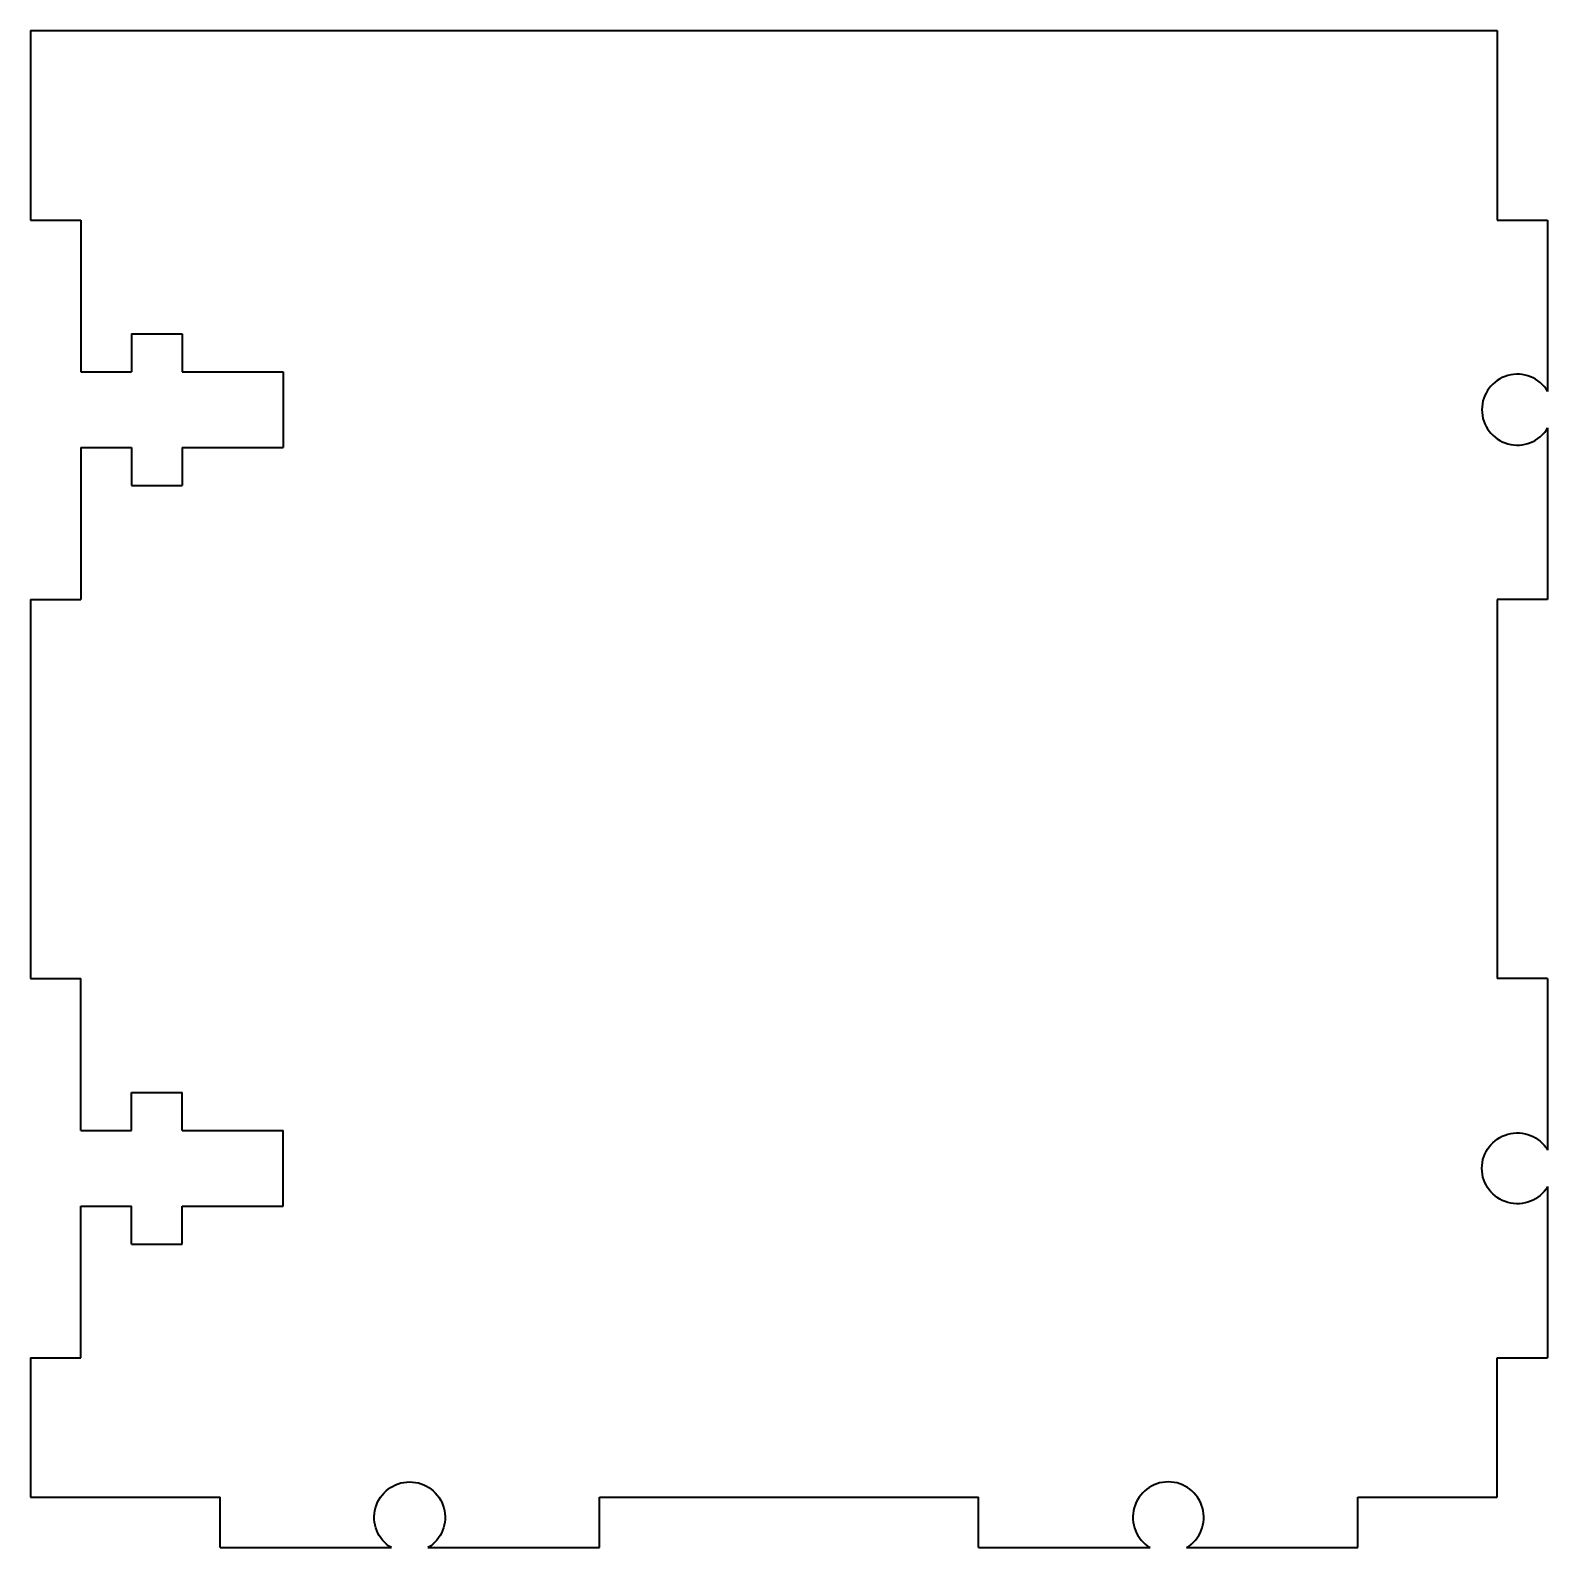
# Model space of a CAD drawing. Header units: inches. Extents: x -1.5 to 1.5, y -3 to 0.
import ezdxf

# ---------------------------------------------------------------- set-up
doc = ezdxf.new("R2010")
doc.units = ezdxf.units.IN
doc.header["$MEASUREMENT"] = 0
doc.layers.add('Visible', color=7, linetype='Continuous', lineweight=40)

msp = doc.modelspace()

# ---------------------------------------------------------------- linework, layer by layer
at = {"layer": 'Visible'}
for p, q in [((-1.5, 0, 0.117), (1.4, 0, 0.117)), ((-1.5, 0, 0.117), (-1.5, -0.375, 0.117)), ((1.4, 0, 0.117), (1.4, -0.375, 0.117)), ((-1.5, -0.375, 0.117), (-1.4, -0.375, 0.117)), ((-1.4, -0.375, 0.117), (-1.4, -0.675, 0.117)), ((1.4, -0.375, 0.117), (1.5, -0.375, 0.117)), ((1.5, -0.375, 0.117), (1.5, -0.7139, 0.117)), ((-1.3, -0.6, 0.117), (-1.3, -0.675, 0.117)), ((-1.3, -0.6, 0.117), (-1.2, -0.6, 0.117)), ((-1.2, -0.6, 0.117), (-1.2, -0.675, 0.117)), ((-1.4, -0.675, 0.117), (-1.3, -0.675, 0.117)), ((-1.2, -0.675, 0.117), (-1, -0.675, 0.117)), ((-1, -0.675, 0.117), (-1, -0.825, 0.117)), ((1.5, -0.7861, 0.117), (1.5, -1.125, 0.117)), ((-1.4, -0.825, 0.117), (-1.3, -0.825, 0.117)), ((-1.4, -0.825, 0.117), (-1.4, -1.125, 0.117)), ((-1.3, -0.825, 0.117), (-1.3, -0.9, 0.117)), ((-1.2, -0.825, 0.117), (-1, -0.825, 0.117)), ((-1.2, -0.825, 0.117), (-1.2, -0.9, 0.117)), ((-1.3, -0.9, 0.117), (-1.2, -0.9, 0.117)), ((-1.5, -1.125, 0.117), (-1.4, -1.125, 0.117)), ((-1.5, -1.125, 0.117), (-1.5, -1.875, 0.117)), ((1.4, -1.125, 0.117), (1.4, -1.875, 0.117)), ((1.5, -1.125, 0.117), (1.4, -1.125, 0.117)), ((-1.5, -1.875, 0.117), (-1.4, -1.875, 0.117)), ((-1.4, -2.175, 0.117), (-1.4, -1.875, 0.117)), ((1.5, -1.875, 0.117), (1.4, -1.875, 0.117)), ((1.5, -1.875, 0.117), (1.5, -2.2139, 0.117)), ((-1.3, -2.175, 0.117), (-1.3, -2.1, 0.117)), ((-1.3, -2.1, 0.117), (-1.2, -2.1, 0.117)), ((-1.2, -2.175, 0.117), (-1.2, -2.1, 0.117)), ((-1.4, -2.175, 0.117), (-1.3, -2.175, 0.117)), ((-1.2, -2.175, 0.117), (-1, -2.175, 0.117)), ((-1, -2.325, 0.117), (-1, -2.175, 0.117)), ((1.5, -2.2861, 0.117), (1.5, -2.625, 0.117)), ((-1.4, -2.325, 0.117), (-1.3, -2.325, 0.117)), ((-1.4, -2.625, 0.117), (-1.4, -2.325, 0.117)), ((-1.3, -2.4, 0.117), (-1.3, -2.325, 0.117)), ((-1.2, -2.325, 0.117), (-1, -2.325, 0.117)), ((-1.2, -2.4, 0.117), (-1.2, -2.325, 0.117)), ((-1.3, -2.4, 0.117), (-1.2, -2.4, 0.117)), ((-1.5, -2.625, 0.117), (-1.4, -2.625, 0.117)), ((-1.5, -2.625, 0.117), (-1.5, -2.9, 0.117)), ((1.4, -2.9, 0.117), (1.4, -2.625, 0.117)), ((1.4, -2.625, 0.117), (1.5, -2.625, 0.117)), ((-1.5, -2.9, 0.117), (-1.125, -2.9, 0.117)), ((-1.125, -3, 0.117), (-1.125, -2.9, 0.117)), ((-0.375, -3, 0.117), (-0.375, -2.9, 0.117)), ((-0.375, -2.9, 0.117), (0.375, -2.9, 0.117)), ((0.375, -3, 0.117), (0.375, -2.9, 0.117)), ((1.125, -3, 0.117), (1.125, -2.9, 0.117)), ((1.125, -2.9, 0.117), (1.4, -2.9, 0.117)), ((-1.125, -3, 0.117), (-0.7861, -3, 0.117)), ((-0.7139, -3, 0.117), (-0.375, -3, 0.117)), ((0.375, -3, 0.117), (0.7139, -3, 0.117)), ((0.7861, -3, 0.117), (1.125, -3, 0.117))]:
    msp.add_line(p, q, dxfattribs=at)
for centre, start, end in [((1.44, -0.75, 0.117), 31.0027, 328.9973), ((0.75, -2.94, 0.117), 301.0027, 238.9973)]:
    msp.add_arc(centre, 0.07, start, end, dxfattribs=at)
at = {"layer": 'Visible', "extrusion": (0, 0, -1)}
for centre, start, end in [((-1.44, -2.25, -0.117), 211.0027, 148.9973), ((0.75, -2.94, -0.117), 301.0027, 238.9973)]:
    msp.add_arc(centre, 0.07, start, end, dxfattribs=at)

doc.saveas('drawing.dxf')
